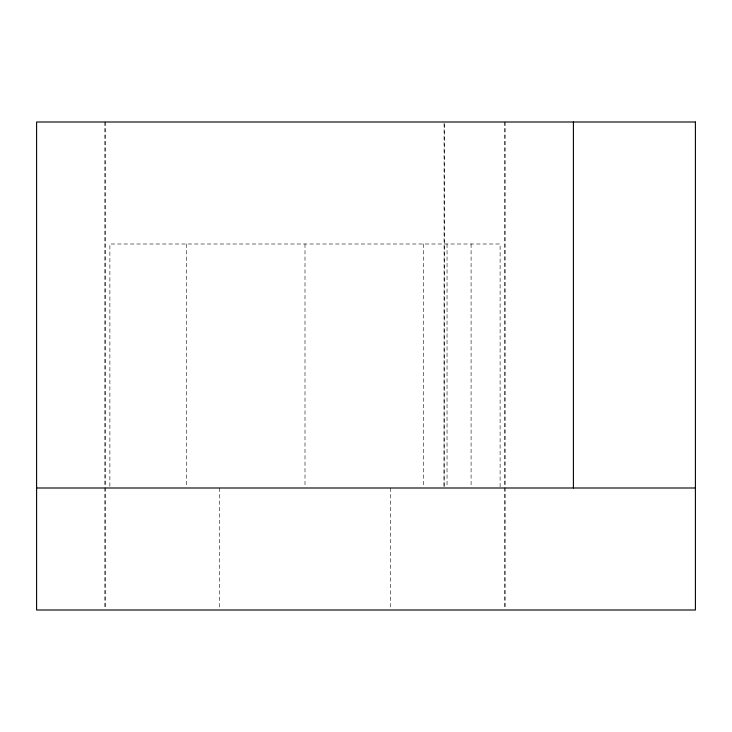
<?xml version="1.0" encoding="UTF-8"?>
<svg xmlns="http://www.w3.org/2000/svg" width="732" height="732" viewBox="0 0 732 732"><rect width="100%" height="100%" fill="white"/><g stroke="black" fill="none" stroke-linecap="round" stroke-linejoin="round"><path stroke-width="0.55" stroke-dasharray="3.66 2.75" d="M444.077 486.862L444.425 123.141M505.08 121.997L505.08 486.57M505.08 487.713L505.08 608.859M504.806 121.997L504.806 486.57M504.806 487.713L504.806 608.859M500.112 486.862L500.112 244.003L109.882 244.003L109.882 486.862M471.088 244.003L471.088 486.862M447.042 244.003L447.042 486.862M444.077 123.141L444.077 487.997M423.334 244.003L423.334 486.862M390.403 487.997L390.403 608.859M304.997 244.003L304.997 486.862M219.6 487.997L219.6 608.859M186.669 244.003L186.669 486.862M105.188 121.997L105.188 486.57M105.188 487.713L105.188 608.859M104.923 121.997L104.923 486.57M104.923 487.713L104.923 608.859"/><path stroke-width="1.1" d="M36.6 487.997L695.4 487.997M573.403 121.997L573.403 487.997M695.4 121.997L36.6 121.997L36.6 610.003L695.4 610.003L695.4 121.997"/></g></svg>
